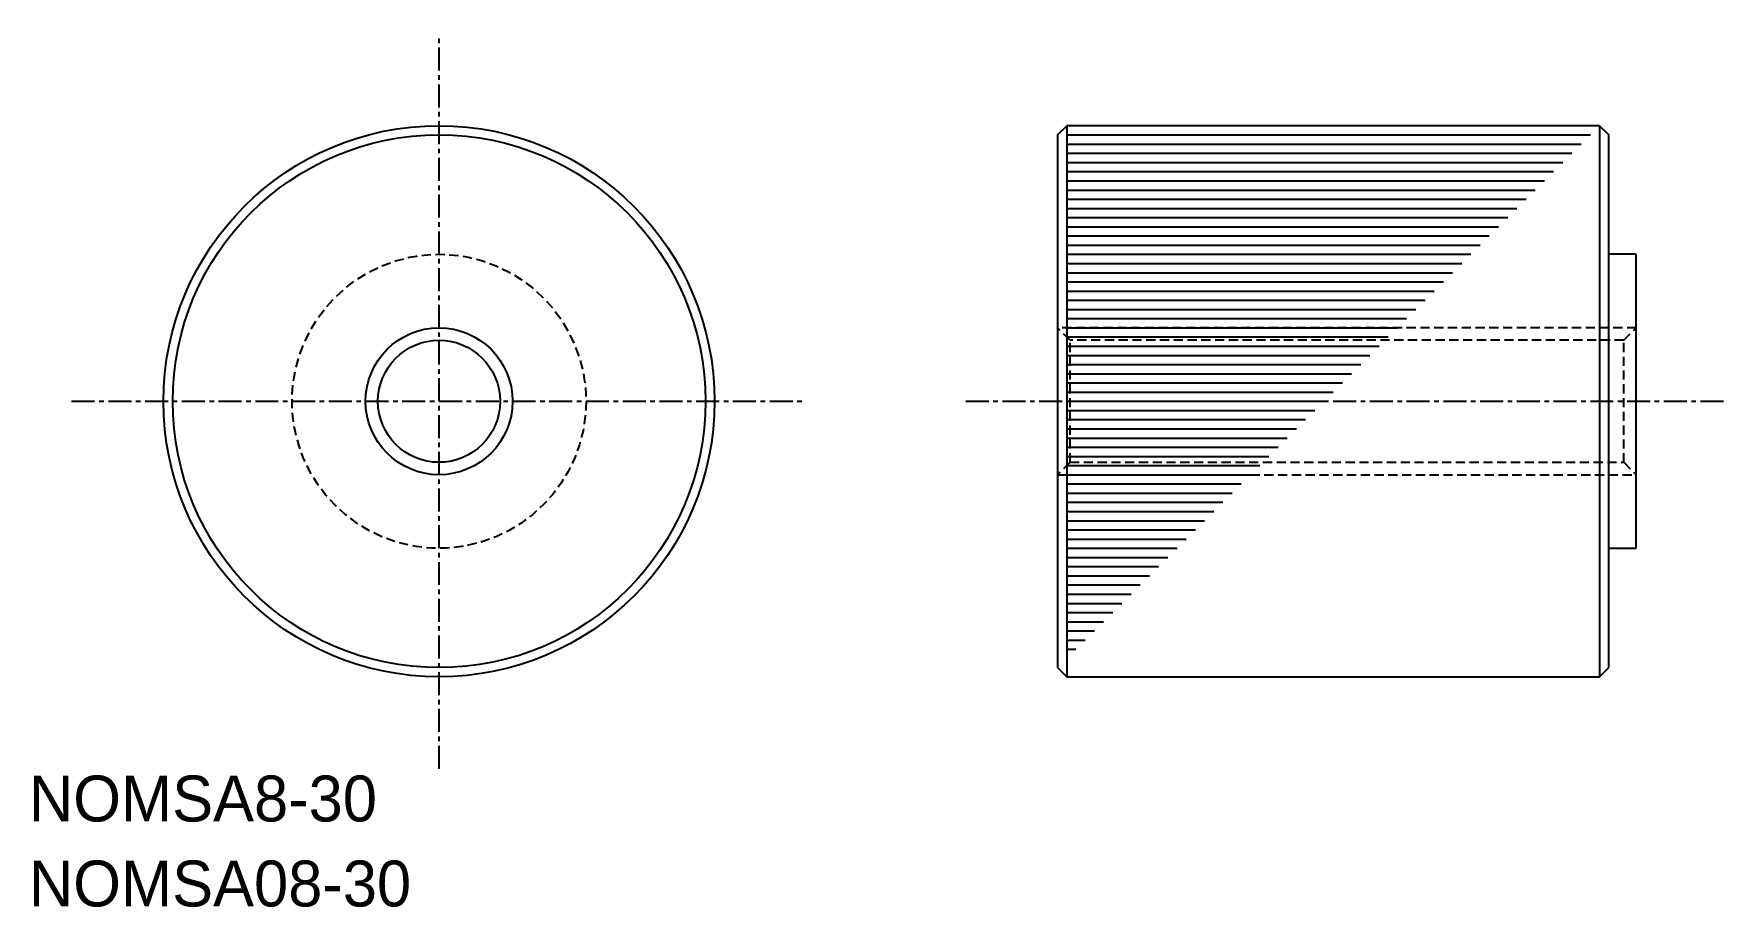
# Model space of a CAD drawing. Extents: x 0.3 to 92.5, y 0 to 47.5.
import ezdxf

# ---------------------------------------------------------------- set-up
doc = ezdxf.new("R2010")
doc.units = 0
doc.linetypes.add('CENTER', pattern=[2, 1.25, -0.25, 0.25, -0.25])
doc.linetypes.add('DASHED', pattern=[0.75, 0.5, -0.25])
doc.layers.get('0').update_dxf_attribs({"linetype": 'CONTINUOUS'})
doc.layers.add('CENTER', color=1, linetype='CENTER')

msp = doc.modelspace()

# ---------------------------------------------------------------- linework, layer by layer
at = {"color": 7, "linetype": 'CONTINUOUS'}
for p, q in [((56, 42), (56.5, 42.5)), ((56.5, 42.5), (56.5, 12.5)), ((85.5, 42.5), (56.5, 42.5)), ((85.5, 42.5), (85.5, 12.5)), ((85.5, 42.5), (86, 42)), ((56, 42), (56, 13)), ((56.5, 42), (85, 42)), ((86, 13), (86, 42)), ((56.5, 41.5), (84.5, 41.5)), ((56.5, 41), (84, 41)), ((56.5, 40.5), (83.5, 40.5)), ((56.5, 40), (83, 40)), ((56.5, 39.5), (82.5, 39.5)), ((56.5, 39), (82, 39)), ((56.5, 38.5), (81.5, 38.5)), ((56.5, 38), (81, 38)), ((56.5, 37.5), (80.5, 37.5)), ((56.5, 37), (80, 37)), ((56.5, 36.5), (79.5, 36.5)), ((56.5, 36), (79, 36)), ((56.5, 35.5), (78.5, 35.5)), ((87.5, 35.5), (86, 35.5)), ((87.5, 19.5), (87.5, 35.5)), ((56.5, 35), (78, 35)), ((56.5, 34.5), (77.5, 34.5)), ((56.5, 34), (77, 34)), ((56.5, 33.5), (76.5, 33.5)), ((56.5, 33), (76, 33)), ((56.5, 32.5), (75.5, 32.5)), ((56.5, 32), (75, 32)), ((56.5, 31.5), (74.5, 31.5)), ((56.5, 31), (74, 31)), ((56.5, 30.5), (73.5, 30.5)), ((56.5, 30), (73, 30)), ((56.5, 29.5), (72.5, 29.5)), ((56.5, 29), (72, 29)), ((56.5, 28.5), (71.5, 28.5)), ((56.5, 28), (71, 28)), ((56.5, 27.5), (70.5, 27.5)), ((56.5, 27), (70, 27)), ((56.5, 26.5), (69.5, 26.5)), ((56.5, 26), (69, 26)), ((56.5, 25.5), (68.5, 25.5)), ((56.5, 25), (68, 25)), ((56.5, 24.5), (67.5, 24.5)), ((56.5, 24), (67, 24)), ((56.5, 23.5), (66.5, 23.5)), ((56.5, 23), (66, 23)), ((56.5, 22.5), (65.5, 22.5)), ((56.5, 22), (65, 22)), ((56.5, 21.5), (64.5, 21.5)), ((56.5, 21), (64, 21)), ((56.5, 20.5), (63.5, 20.5)), ((56.5, 20), (63, 20)), ((56.5, 19.5), (62.5, 19.5)), ((86, 19.5), (87.5, 19.5)), ((56.5, 19), (62, 19)), ((56.5, 18.5), (61.5, 18.5)), ((56.5, 18), (61, 18)), ((56.5, 17.5), (60.5, 17.5)), ((56.5, 17), (60, 17)), ((56.5, 16.5), (59.5, 16.5)), ((56.5, 16), (59, 16)), ((56.5, 15.5), (58.5, 15.5)), ((56.5, 15), (58, 15)), ((56.5, 14.5), (57.5, 14.5)), ((56.5, 14), (57, 14)), ((56, 13), (56.5, 12.5)), ((85.5, 12.5), (86, 13)), ((56.5, 12.5), (85.5, 12.5))]:
    msp.add_line(p, q, dxfattribs=at)
at = {"color": 3, "linetype": 'DASHED'}
for p, q in [((56.676, 30.824), (56, 31.5)), ((87.5, 31.5), (56, 31.5)), ((86.823, 30.824), (87.5, 31.5)), ((56.676, 24.177), (56.676, 30.824)), ((86.823, 30.824), (56.676, 30.824)), ((86.823, 24.177), (86.823, 30.824)), ((56.676, 24.177), (56, 23.5)), ((56.676, 24.177), (86.823, 24.177)), ((86.823, 24.177), (87.5, 23.5)), ((56, 23.5), (87.5, 23.5))]:
    msp.add_line(p, q, dxfattribs=at)
at = {"color": 7, "linetype": 'CONTINUOUS'}
for radius in [15, 14.5, 3.323]:
    msp.add_circle((22.329, 27.5), radius, dxfattribs=at)
at = {"color": 3, "linetype": 'DASHED'}
msp.add_circle((22.329, 27.5), 8, dxfattribs=at)
at = {"color": 3, "linetype": 'CONTINUOUS'}
msp.add_circle((22.329, 27.5), 4, dxfattribs=at)
at = {"layer": 'CENTER', "color": 1, "linetype": 'CENTER'}
for p, q in [((22.329, 7.5), (22.329, 47.5)), ((2.329, 27.5), (42.329, 27.5)), ((51, 27.5), (92.5, 27.5))]:
    msp.add_line(p, q, dxfattribs=at)

# ---------------------------------------------------------------- texts
at = {"color": 7, "linetype": 'CONTINUOUS'}
for s, p in [('NOMSA8-30', (0, 4.626)), ('NOMSA08-30', (0, 0))]:
    msp.add_text(s, height=2.5, dxfattribs=at).set_placement(p)

doc.saveas('drawing.dxf')
